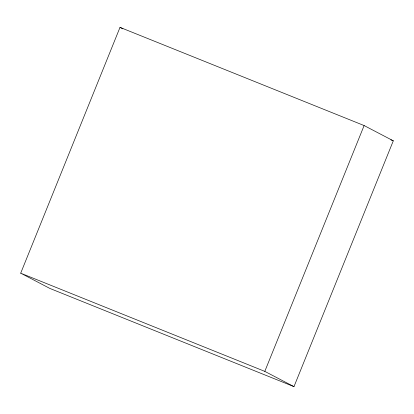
<?xml version="1.0" encoding="UTF-8"?>
<svg xmlns="http://www.w3.org/2000/svg" width="414" height="414" viewBox="0 0 414 414"><rect width="100%" height="100%" fill="white"/><g stroke="black" fill="none" stroke-linecap="round" stroke-linejoin="round"><path stroke-width="0.62" d="M20.7 273.183L120.019 27.365L364.118 125.556L393.3 140.817L293.981 386.635L49.882 288.444L20.7 273.183L264.8 371.379L293.981 386.635M264.8 371.379L364.118 125.556M390.899 139.849L393.3 140.817M120.019 27.365L122.88 28.861"/></g></svg>
